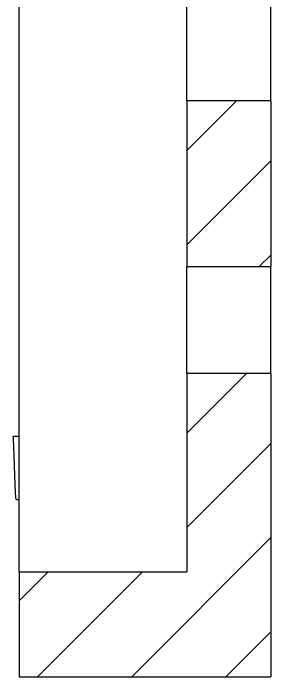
# Model space of a CAD drawing. Header units: millimetres. Extents: x 15 to 415, y 5 to 292.
# Drawn here: x 72.44 to 84.72, y 127.48 to 159.1 of the extents above; entities that cross this region are included whole.
import ezdxf

# ---------------------------------------------------------------- set-up
doc = ezdxf.new("R2010")
doc.units = ezdxf.units.MM

msp = doc.modelspace()

# ---------------------------------------------------------------- hatches: boundary and pattern name
at = {"linetype": 'Continuous', "lineweight": 18}
h = msp.add_hatch(dxfattribs=at)
h.set_pattern_fill('ANSI31', angle=3e-322, style=0)
h.paths.add_polyline_path([(84.721, 147.033), (84.721, 154.933), (80.721, 154.933), (80.721, 147.033)], flags=0)
h = msp.add_hatch(dxfattribs=at)
h.set_pattern_fill('ANSI31', angle=3e-322, style=0)
h.paths.add_polyline_path([(80.721, 132.483), (72.721, 132.483), (72.721, 127.483), (84.721, 127.483), (84.721, 141.933), (80.721, 141.933)], flags=0)

# ---------------------------------------------------------------- linework, layer by layer
at = {"color": 7, "linetype": 'Continuous', "lineweight": 25}
for p, q in [((72.721, 132.483), (72.721, 192.483)), ((80.721, 154.933), (80.721, 160.033)), ((84.721, 154.933), (84.721, 160.033)), ((80.721, 154.933), (80.721, 147.033)), ((84.721, 154.933), (80.721, 154.933)), ((84.721, 154.933), (84.721, 147.033)), ((80.721, 147.033), (84.721, 147.033)), ((80.721, 141.933), (80.721, 147.033)), ((84.721, 141.933), (84.721, 147.033)), ((80.721, 141.933), (80.721, 132.483)), ((84.721, 141.933), (80.721, 141.933)), ((84.721, 141.933), (84.721, 127.483)), ((72.444, 138.947), (72.722, 138.947)), ((72.585, 135.933), (72.721, 135.933)), ((72.721, 132.483), (72.721, 127.483)), ((72.721, 132.483), (80.721, 132.483)), ((72.721, 127.483), (84.721, 127.483))]:
    msp.add_line(p, q, dxfattribs=at)
msp.add_open_spline([(72.585, 135.939), (72.585, 135.937), (72.579, 135.912), (72.567, 136.007), (72.553, 136.224), (72.537, 136.575), (72.521, 137.011), (72.506, 137.49), (72.491, 137.968), (72.474, 138.401), (72.458, 138.753), (72.449, 138.883), (72.444, 138.947)], degree=3, knots=[0, 0, 0, 0, 0.010976, 0.122443, 0.229577, 0.340304, 0.452622, 0.561158, 0.669875, 0.782225, 0.892824, 1, 1, 1, 1], dxfattribs=at)

doc.saveas('drawing.dxf')
